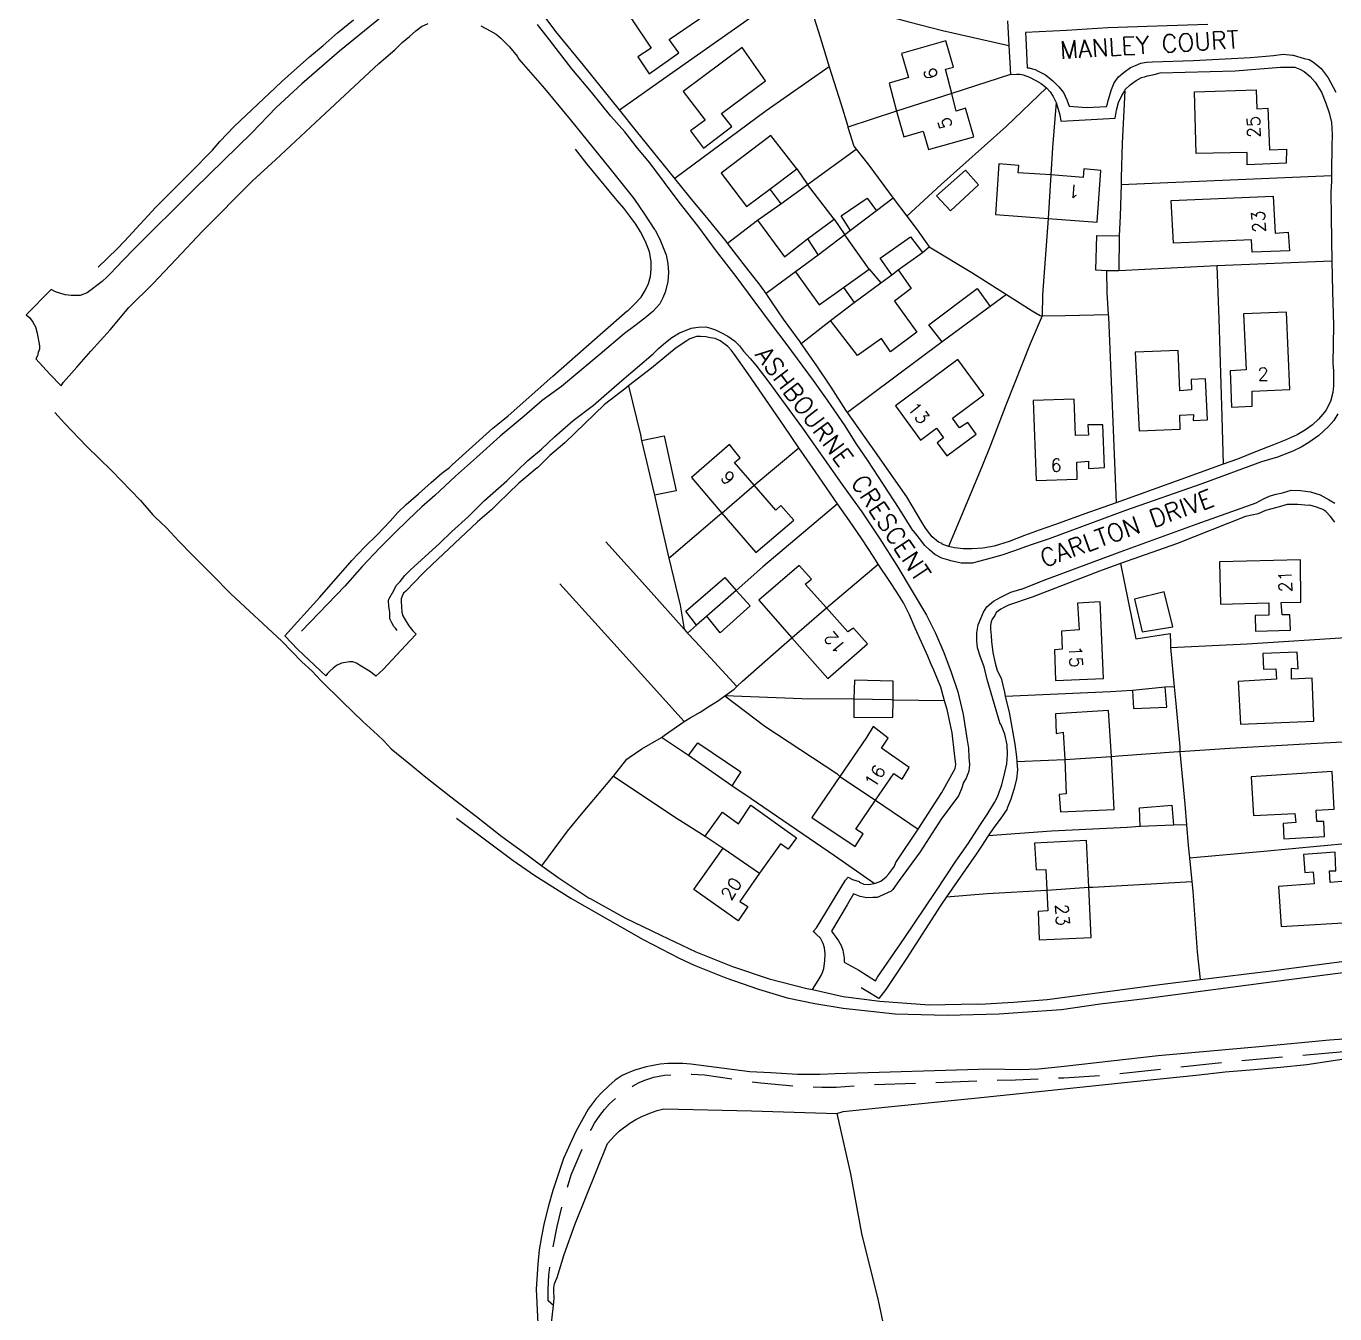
# Model space of a CAD drawing. Extents: x 441020 to 630336, y 432046 to 448236.
# Drawn here: x 628502.2 to 628705.2, y 447451.7 to 447651.5 of the extents above; entities that cross this region are included whole.
import ezdxf
from ezdxf.enums import TextEntityAlignment as Align

# ---------------------------------------------------------------- set-up
doc = ezdxf.new("R2010")
doc.units = 0
doc.linetypes.add('HIDDEN', pattern=[9.525, 6.35, -3.175])
for name, color, linetype in [('BUILDOUT', 8, 'CONTINUOUS'), ('BUILDTXT', 8, 'CONTINUOUS'), ('GENLINE', 8, 'CONTINUOUS'), ('GENPECK', 8, 'HIDDEN'), ('ROAD', 7, 'CONTINUOUS'), ('ROADTXT', 7, 'CONTINUOUS')]:
    doc.layers.add(name, color=color, linetype=linetype)
doc.styles.get("Standard").update_dxf_attribs({"font": 'simplex'})

msp = doc.modelspace()

# ---------------------------------------------------------------- linework, layer by layer
at = {"layer": 'BUILDOUT', "flags": 128}
for points in [[(628596.11, 447652.66), (628599.15, 447648.12), (628597.06, 447646.74), (628598.84, 447644.11), (628603.45, 447647.36), (628601.96, 447649.44), (628608.75, 447654.09), (628605.11, 447659.14), (628596.11, 447652.66)], [(628637.99, 447647.3), (628639.06, 447643.53), (628636.06, 447642.69), (628637.24, 447638.33), (628638.35, 447634.37), (628641.35, 447635.2), (628642.16, 447632.4), (628649.22, 447634.37), (628647.93, 447638.81), (628646.48, 447638.35), (628645.8, 447641.07), (628644.82, 447644.86), (628646.08, 447645.18), (628644.86, 447649.23), (628637.99, 447647.3)], [(628604.1, 447641.39), (628607.53, 447636.92), (628605.28, 447635.3), (628607.28, 447632.61), (628611.67, 447635.93), (628610.09, 447637.98), (628616.91, 447643.05), (628613.25, 447648.19), (628604.1, 447641.39)], [(628683.71, 447631.75), (628683.43, 447641.35), (628693.03, 447641.63), (628693.14, 447638.71), (628694.85, 447638.81), (628695.08, 447632.35), (628697.71, 447632.41), (628697.68, 447630.27), (628691.64, 447630.01), (628691.6, 447631.93), (628683.71, 447631.75)], [(628610, 447628.72), (628613.97, 447623.54), (628617.56, 447626.21), (628621.77, 447629.39), (628617.7, 447634.56), (628610, 447628.72)], [(628660.73, 447621.68), (628668.33, 447621.1), (628668.94, 447629.13), (628666.26, 447629.37), (628666.19, 447628.03), (628661.14, 447628.46), (628656.1, 447628.78), (628656.21, 447629.92), (628653.11, 447630.18), (628652.59, 447622.27), (628660.73, 447621.68)], [(628615.67, 447621.4), (628619.28, 447623.97), (628623.42, 447626.94)], [(628615.67, 447621.4), (628619.82, 447615.74), (628623.4, 447618.51), (628627.52, 447621.58), (628623.42, 447626.94)], [(628679.82, 447624.46), (628695.65, 447625.14), (628695.96, 447619.4), (628697.96, 447619.56), (628698.17, 447616.65), (628692.42, 447616.44), (628692.29, 447618.35), (628680.19, 447617.82), (628679.82, 447624.46)], [(628629.18, 447619.13), (628625.07, 447615.96), (628621.56, 447613.41)], [(628621.56, 447613.41), (628625.21, 447608.27), (628629, 447610.97), (628632.97, 447613.81), (628629.18, 447619.13)], [(628636.9, 447608.82), (628640.38, 447604.05), (628636.26, 447600.99), (628634.87, 447603.07), (628631.18, 447600.39), (628626.97, 447605.84), (628630.64, 447608.62), (628634.76, 447611.69), (628636.48, 447612.91), (628637.45, 447613.69), (628639.49, 447610.8), (628636.9, 447608.82)], [(628691.07, 447606.86), (628691.49, 447598.2), (628688.98, 447598.06), (628689.17, 447592.4), (628692.39, 447592.57), (628692.38, 447594.9), (628698.23, 447595.13), (628697.73, 447607.12), (628691.07, 447606.86)], [(628637.04, 447592.59), (628640.92, 447587.29), (628643.43, 447589.16), (628644.52, 447587.62), (628643.54, 447586.84), (628645.01, 447584.87), (628649.59, 447588.22), (628648.26, 447590.01), (628646.99, 447589.18), (628645.9, 447590.71), (628650.75, 447594.31), (628646.73, 447599.8), (628637.04, 447592.59)], [(628674.25, 447600.93), (628674.89, 447588.75), (628681.25, 447588.96), (628681.16, 447591.18), (628683.28, 447591.25), (628683.24, 447590.33), (628685.46, 447590.42), (628685.15, 447596.77), (628682.93, 447596.68), (628683.01, 447595.07), (628681.2, 447594.95), (628680.91, 447601.19), (628674.25, 447600.93)], [(628658.42, 447593.44), (628658.89, 447581.03), (628665.25, 447581.25), (628665.19, 447583.88), (628667, 447584), (628666.99, 447582.88), (628669.51, 447583.02), (628669.24, 447589.68), (628666.91, 447589.67), (628666.99, 447588.06), (628664.97, 447588), (628664.78, 447593.66), (628658.42, 447593.44)], [(628605.39, 447581.49), (628610.13, 447575.93), (628615.38, 447569.86), (628621.29, 447574.87), (628619.26, 447577.15), (628618.48, 447576.4), (628615.15, 447580.28), (628612.09, 447583.8), (628612.97, 447584.56), (628611.29, 447586.6), (628605.39, 447581.49)], [(628615.88, 447562.43), (628620.97, 447556.63), (628626.57, 447550.31), (628632.72, 447555.67), (628630.56, 447558.13), (628629.65, 447557.56), (628626.35, 447561.24), (628623.06, 447564.92), (628624.04, 447565.71), (628622.14, 447567.81), (628615.88, 447562.43)], [(628687.34, 447568.41), (628687.49, 447561.84), (628694.97, 447562.05), (628695, 447560.12), (628692.88, 447560.05), (628692.91, 447557.62), (628698.37, 447557.78), (628698.24, 447560.19), (628697.03, 447560.18), (628696.89, 447562.08), (628699.93, 447562.12), (628699.88, 447568.71), (628687.34, 447568.41)], [(628674.15, 447562.62), (628675.35, 447557.55), (628680.09, 447558.29), (628678.72, 447563.73), (628674.15, 447562.62)], [(628669.33, 447550.29), (628668.84, 447562.18), (628665.32, 447561.97), (628665.55, 447557.84), (628662.84, 447557.66), (628662.93, 447554.84), (628661.73, 447554.73), (628661.87, 447549.98), (628669.33, 447550.29)], [(628694.03, 447554.16), (628694.15, 447551.75), (628696.08, 447551.78), (628696.16, 447550.17), (628690.23, 447549.83), (628690.59, 447543.19), (628701.98, 447543.69), (628701.72, 447550.35), (628698.5, 447550.18), (628698.49, 447551.91), (628699.53, 447551.79), (628699.37, 447554.4), (628694.03, 447554.16)], [(628661.87, 447544.8), (628662, 447541.77), (628663.09, 447541.97), (628663.33, 447537.74), (628663.56, 447532.4), (628662.46, 447532.31), (628662.64, 447529.6), (628671.01, 447529.97), (628670.56, 447538.21), (628670.1, 447545.34), (628661.87, 447544.8)], [(628624.1, 447528.75), (628630.79, 447524.25), (628632.06, 447526.2), (628630.92, 447526.91), (628633.98, 447531.42), (628636.8, 447535.57), (628638.07, 447534.68), (628639.17, 447536.5), (628634.88, 447539.5), (628635.94, 447541.01), (628633.58, 447542.82), (628632.56, 447541.12), (628628.45, 447535.11), (628624.1, 447528.75)], [(628692.24, 447535.06), (628692.6, 447529.03), (628699.04, 447529.36), (628699.19, 447527.96), (628697.19, 447527.81), (628697.31, 447525.39), (628703.63, 447525.8), (628703.53, 447528.12), (628702.41, 447528.13), (628702.31, 447529.84), (628705.12, 447530.03), (628704.79, 447535.86), (628692.24, 447535.06)], [(628607.55, 447525.81), (628610.24, 447529.54), (628612.7, 447527.74), (628614.62, 447530.62), (628621.71, 447525.58), (628620.4, 447523.83), (628619.24, 447524.64), (628615.98, 447520.1), (628612.91, 447515.69), (628614.16, 447514.9), (628612.63, 447512.7), (628605.77, 447517.57), (628610.32, 447523.97)], [(628607.55, 447525.81), (628610.32, 447523.97), (628615.98, 447520.1)], [(628658.63, 447524.72), (628658.86, 447520.6), (628660.37, 447520.66), (628660.53, 447517.44), (628660.7, 447514.22), (628659.19, 447514.16), (628659.37, 447509.72), (628667.42, 447510.13), (628667.06, 447517.89), (628666.68, 447525.14), (628658.63, 447524.72)], [(628700.38, 447522.99), (628700.57, 447520.18), (628701.87, 447520.31), (628702, 447518.41), (628696.48, 447518.04), (628696.88, 447511.81), (628709.13, 447512.56), (628708.7, 447518.99), (628704.5, 447518.65), (628704.38, 447520.45), (628705.4, 447520.43), (628705.29, 447523.36), (628700.38, 447522.99)]]:
    msp.add_lwpolyline(points, dxfattribs=at)
at = {"layer": 'GENLINE', "flags": 128}
for points in [[(628594.25, 447638.52), (628601.1, 447643.39), (628613.47, 447652.09), (628622.48, 447658.56), (628622.66, 447658.7), (628626.32, 447660.97), (628628.8, 447662.43), (628636.91, 447667.12), (628637.64, 447667.55), (628644.44, 447671.6), (628645.35, 447672.17)], [(628623.43, 447656.09), (628625.35, 447649.83), (628626.78, 447645.21), (628628.64, 447639.34), (628629.61, 447636.16), (628629.66, 447635.87), (628630.59, 447632.89), (628630.98, 447632.45), (628632.94, 447629.95), (628636.7, 447624.83), (628638.81, 447622.06), (628640.41, 447619.9), (628642.3, 447617.29), (628648.9, 447613.28), (628654.28, 447609.87), (628658.29, 447607.33), (628659.53, 447606.64), (628659.84, 447606.59), (628663.39, 447606.61), (628670.06, 447606.78)], [(628623.43, 447656.09), (628630.75, 447654.34), (628633.71, 447653.65), (628639.15, 447652.18), (628644.36, 447650.87), (628654.63, 447648.53)], [(628513.37, 447614.11), (628516.32, 447616.97), (628517.42, 447618.18), (628522.28, 447623.41), (628525.13, 447626.25), (628527.72, 447628.84), (628531.07, 447632.28), (628532.25, 447633.61), (628534.48, 447635.93), (628538.13, 447639.42), (628540.83, 447641.94), (628541.87, 447642.93), (628546.17, 447646.74), (628548.29, 447648.54), (628550.49, 447650.46), (628552.97, 447652.52)], [(628594.25, 447638.52), (628588.65, 447645.45), (628584.37, 447650.68), (628582.24, 447653.55)], [(628654.46, 447652.36), (628654.63, 447648.53), (628654.92, 447644.01), (628655.83, 447644.07), (628656.34, 447644.06), (628656.86, 447643.95), (628657.84, 447643.61), (628658.73, 447643.16), (628659.64, 447642.61), (628660.47, 447641.95), (628661.08, 447641.35), (628661.52, 447640.61), (628661.99, 447639.68), (628662.54, 447637.74), (628662.71, 447636.76), (628663.71, 447636.84), (628671.16, 447637.24), (628671.34, 447638.49), (628671.64, 447639.67), (628672.16, 447640.77), (628672.64, 447641.47), (628672.7, 447641.68), (628673.49, 447642.43), (628674.38, 447643.1), (628675.22, 447643.55), (628675.71, 447643.64), (628676.18, 447643.82), (628677.17, 447644), (628678.14, 447644.27), (628689.76, 447644.61), (628696.77, 447645.14), (628697.89, 447645.14), (628698.5, 447645.14), (628699.01, 447645.13), (628699.77, 447644.86), (628700.44, 447644.47), (628701.39, 447643.73), (628702.15, 447642.85), (628703.14, 447641.3), (628703.85, 447639.59), (628704.33, 447638.05), (628704.69, 447636.59), (628704.82, 447634.69), (628704.74, 447632.85), (628704.7, 447629.08), (628704.72, 447628.37), (628704.68, 447627.45), (628704.59, 447625.71), (628704.64, 447621.96), (628704.68, 447618.31), (628704.75, 447615.07), (628704.86, 447610.42), (628705, 447605.06), (628704.93, 447599.16), (628705.03, 447598.06), (628705.04, 447596.84), (628705.04, 447595.73), (628704.91, 447594.69), (628704.55, 447593.3), (628703.87, 447591.97), (628703.63, 447591.62), (628702.71, 447590.54), (628701.75, 447589.66), (628700.67, 447588.86), (628699.38, 447588.12), (628697.5, 447587.28), (628695.69, 447586.55), (628692.94, 447585.45), (628690.1, 447584.34), (628687.9, 447583.54), (628680.74, 447580.95), (628671.29, 447577.55), (628667.18, 447576.11), (628661.74, 447574.13), (628659.35, 447573.3), (628657.06, 447572.48), (628654.69, 447571.55), (628652.37, 447570.84), (628650.6, 447570.52), (628648.89, 447570.42), (628647.58, 447570.39), (628646.23, 447570.56), (628645.27, 447570.8), (628644.3, 447571.13), (628644.28, 447571.23), (628643.74, 447571.44), (628642.77, 447572.28), (628642.39, 447572.72), (628641.72, 447573.62), (628641.16, 447574.53), (628638.83, 447578.49), (628633.25, 447586.44), (628629.6, 447591.58), (628629.33, 447591.94), (628627.08, 447595.5), (628624.74, 447598.94), (628622.42, 447602.29), (628622.27, 447602.56), (628619.71, 447606.07), (628617.81, 447608.78), (628616.97, 447610.05), (628616.04, 447611.31), (628613.41, 447614.7), (628611.02, 447617.83), (628610.76, 447618.19), (628608.02, 447621.57), (628605.19, 447624.92), (628602.85, 447627.86), (628596.87, 447635.23), (628594.25, 447638.52)], [(628626.78, 447645.21), (628617.02, 447638.4), (628602.85, 447627.86)], [(628654.92, 447644.01), (628645.8, 447641.07), (628637.24, 447638.33), (628629.66, 447635.87)], [(628660.47, 447641.95), (628654.22, 447635.96), (628644.14, 447626.96), (628638.81, 447622.06)], [(628672.64, 447641.47), (628672.25, 447633.37), (628672.09, 447627.96), (628672.07, 447626.94), (628671.93, 447622.04), (628671.75, 447618.97), (628671.7, 447613.57)], [(628661.99, 447639.68), (628661.41, 447632.67), (628661.14, 447628.46), (628660.73, 447621.68), (628659.87, 447609.85), (628659.84, 447606.59)], [(628624.16, 447502.05), (628625.04, 447503.42), (628625.51, 447504.22), (628625.73, 447504.66), (628625.92, 447505.31), (628626.12, 447506.46), (628626.13, 447507.58), (628626.07, 447508.48), (628625.85, 447509.15), (628625.4, 447509.99), (628624.78, 447510.59), (628624.53, 447510.85), (628624.3, 447511.01), (628624.8, 447511.61), (628629.28, 447519), (628629.7, 447519.48), (628630.38, 447519.1), (628631.45, 447518.78), (628631.47, 447518.68), (628632.13, 447518.39), (628632.85, 447518.32), (628633.74, 447518.47), (628633.94, 447518.51), (628634.79, 447518.86), (628635.59, 447519.51), (628636.01, 447520), (628636.51, 447520.59), (628636.92, 447521.17), (628637.13, 447521.72), (628640.57, 447526.9), (628644.23, 447532.63), (628646.31, 447536.35), (628646.4, 447536.97), (628646.2, 447538.66), (628645.84, 447541.85), (628645.1, 447545.48), (628644.65, 447546.82), (628644.07, 447548.95), (628642.99, 447551.6), (628642.49, 447552.73), (628642.1, 447553.78), (628640.11, 447558.1), (628639.24, 447560.18), (628638.3, 447562.04), (628637.29, 447563.69), (628636.19, 447565.32), (628634.38, 447568.05), (628633.68, 447569.14), (628631.86, 447571.97), (628629.94, 447574.78), (628628.06, 447577.39), (628624.63, 447582.37), (628622.04, 447586.07), (628619.69, 447589.61), (628614.21, 447597.58), (628612.06, 447600.55), (628611.64, 447601.19), (628611.03, 447601.79), (628610.43, 447602.29), (628609.85, 447602.7), (628609.07, 447603.07), (628608.35, 447603.14), (628607.61, 447603.31), (628606.79, 447603.37), (628606.18, 447603.36), (628605.6, 447603.16), (628605.13, 447602.98), (628604.67, 447602.69), (628603.04, 447601.59), (628599.23, 447598.47), (628595.65, 447595.71), (628595.21, 447595.32), (628591.9, 447592.81), (628585.75, 447586.84), (628583.45, 447584.91), (628581.55, 447583.05), (628581.19, 447582.78), (628579.87, 447581.63), (628578.63, 447580.6), (628575.43, 447577.49), (628574.39, 447576.49), (628572.19, 447574.58), (628565.14, 447567.95), (628564.1, 447566.95), (628562.03, 447564.85), (628561.61, 447564.37), (628561.09, 447563.87), (628560.74, 447563.51), (628560.52, 447563.06), (628560.39, 447562.63), (628560.36, 447562.22), (628560.45, 447560.61), (628560.65, 447560.04), (628560.97, 447559.39), (628561.54, 447558.47), (628562.19, 447557.67), (628562.69, 447557.15), (628561.74, 447556.17), (628557.57, 447551.67), (628556.42, 447550.66), (628555.6, 447551.32), (628553.89, 447552.34), (628553.43, 447552.66), (628552.88, 447552.87), (628552.37, 447552.88), (628551.09, 447552.66), (628550.34, 447552.32), (628549.8, 447551.92), (628549.28, 447551.42), (628548.94, 447551.05), (628548.7, 447550.71), (628544.31, 447554.8), (628542.32, 447556.89), (628547.75, 447562.93), (628552.39, 447568.22), (628552.73, 447568.59), (628554.7, 447570.66), (628556.69, 447572.64), (628558.65, 447574.72), (628559.84, 447576.04), (628561.14, 447577.29), (628563.08, 447578.96), (628565, 447580.72), (628566.68, 447582.13), (628567.84, 447583.05), (628568.28, 447583.43), (628574.58, 447589.12), (628575.38, 447589.77), (628576.98, 447591.07), (628583.91, 447597.19), (628591.64, 447604.03), (628595.42, 447607.34), (628595.52, 447607.36), (628596.56, 447608.36), (628597.58, 447609.46), (628598.21, 447610.48), (628598.73, 447611.59), (628599.04, 447612.66), (628599.15, 447613.8), (628599.13, 447615.01), (628598.87, 447616.49), (628598.28, 447618.11), (628597.51, 447619.6), (628596.79, 447620.79), (628594.92, 447623.3), (628593.9, 447624.44), (628593.64, 447624.8), (628589.24, 447630.12), (628587.41, 447632.43)], [(628623.42, 447626.94), (628630.98, 447632.45)], [(628645.58, 447622.85), (628649.94, 447626.88), (628647.91, 447629.16), (628643.43, 447625.21), (628645.58, 447622.85)], [(628672.07, 447626.94), (628704.72, 447628.37)], [(628630.07, 447619.79), (628628.65, 447622.08), (628632.64, 447624.82), (628634.1, 447622.85)], [(628636.7, 447624.83), (628634.1, 447622.85), (628630.07, 447619.79), (628629.18, 447619.13)], [(628611.02, 447617.83), (628615.67, 447621.4)], [(628636.48, 447612.91), (628634.69, 447615.54), (628639.39, 447618.81), (628641.24, 447616.39)], [(628671.7, 447613.57), (628669.78, 447613.54), (628668.13, 447613.65), (628668.29, 447619.06), (628671.75, 447618.97)], [(628637.45, 447613.69), (628641.24, 447616.39), (628642.3, 447617.29)], [(628704.75, 447615.07), (628686.9, 447614.34), (628671.7, 447613.57)], [(628686.9, 447614.34), (628687.25, 447606.08), (628687.71, 447590.92), (628687.9, 447583.54)], [(628621.56, 447613.41), (628616.97, 447610.05)], [(628669.78, 447613.54), (628669.86, 447610.2), (628670.06, 447606.78), (628670.13, 447606.39), (628671.29, 447577.55)], [(628654.28, 447609.87), (628651.77, 447608), (628644.31, 447602.52), (628629.6, 447591.58)], [(628644.31, 447602.52), (628642.21, 447605.19), (628649.75, 447610.79), (628651.77, 447608)], [(628622.42, 447602.29), (628626.97, 447605.84)], [(628659.84, 447606.59), (628657.98, 447602.2), (628654.18, 447592.69), (628651.75, 447586.37), (628650.55, 447583.41), (628648.62, 447578.81), (628645.27, 447570.8)], [(628595.65, 447595.71), (628597.51, 447588.11), (628597.67, 447587.23), (628599.68, 447578.75), (628600.66, 447574.35), (628601.92, 447568.99), (628603.63, 447561.68), (628604.29, 447557.93)], [(628506.61, 447591.58), (628508.12, 447589.92), (628511.61, 447586.27), (628515.41, 447582.58), (628519.9, 447577.89), (628521.82, 447575.69), (628522.18, 447575.35), (628523.89, 447573.73), (628525.9, 447571.54), (628527.88, 447569.56), (628530.97, 447566.45), (628533.95, 447563.42), (628541.85, 447556.09), (628544.96, 447552.89), (628546.54, 447551.44), (628547.92, 447549.96), (628551.24, 447546.69), (628554.43, 447543.6), (628556.72, 447541.57), (628557.7, 447540.62), (628558.83, 447539.4), (628561.57, 447537.15), (628564.19, 447534.97), (628568.08, 447531.91), (628572.08, 447528.86), (628575.97, 447525.79), (628579.93, 447522.94), (628582.17, 447521.2), (628584.72, 447519.42), (628589.55, 447516.22), (628589.67, 447516.14), (628595.08, 447513.14), (628600.63, 447510.46), (628606.07, 447507.87), (628611.75, 447505.63), (628617.47, 447503.7), (628623.32, 447502.2), (628624.16, 447502.05), (628628.93, 447500.96), (628634.64, 447500.25), (628642.26, 447499.67), (628649.75, 447499.79), (628650.16, 447499.76), (628655.39, 447500.08), (628660.6, 447500.49), (628678.46, 447502.85), (628684.32, 447503.59), (628695.36, 447504.94), (628708.65, 447506.69)], [(628597.67, 447587.23), (628601.19, 447587.96), (628603.01, 447579.44), (628599.68, 447578.75)], [(628601.92, 447568.99), (628609.77, 447575.67), (628610.13, 447575.93), (628615.15, 447580.28), (628622.04, 447586.07)], [(628628.06, 447577.39), (628616.49, 447567.62), (628612.36, 447563.94), (628607.79, 447559.98), (628606.21, 447558.58), (628604.81, 447557.32)], [(628705.24, 447574.54), (628704.57, 447575.43), (628703.83, 447576.21), (628703.36, 447576.54), (628702.39, 447576.87), (628701.32, 447577.19), (628701.12, 447577.16), (628699.48, 447577.27), (628697.85, 447577.29), (628696.78, 447576.99), (628694.45, 447576.38), (628693.32, 447575.87), (628691.37, 447575.43), (628680.65, 447571.19), (628671.95, 447568.12), (628668.71, 447566.93), (628658.24, 447562.94), (628654.61, 447561.69), (628653.95, 447561.37), (628653.4, 447561.07), (628652.68, 447560.53), (628652.45, 447560.09), (628652.05, 447559.51), (628651.92, 447559.08), (628651.81, 447558.55), (628651.82, 447557.94), (628651.9, 447556.94), (628651.96, 447556.04), (628652.15, 447554.35), (628652.55, 447552.69), (628652.86, 447551.53), (628653.48, 447550.32), (628653.96, 447548.17), (628654.08, 447547.48), (628654.72, 447545.05), (628655.59, 447540.13), (628655.84, 447538.14), (628655.87, 447537.43), (628656, 447536.14), (628655.85, 447534.69), (628655.42, 447533.09), (628654.97, 447531.59), (628654.41, 447530.17), (628654.35, 447529.95), (628653.3, 447528.45), (628652.31, 447527.15), (628651.42, 447525.88), (628650.38, 447524.27), (628649.59, 447523.02), (628644.97, 447516.41), (628644.08, 447515.13), (628638.75, 447506.87), (628635.54, 447502.04), (628634.47, 447500.63), (628632.77, 447501.65), (628631.74, 447502.28)], [(628592.13, 447571.52), (628598.72, 447564.16), (628604.29, 447557.93), (628604.81, 447557.32), (628606.05, 447556.01), (628612.47, 447549.03)], [(628582.17, 447521.2), (628586.19, 447526.59), (628588.61, 447529.56), (628593.3, 447535.16), (628595.38, 447537.77), (628595.74, 447538.03), (628597.73, 447539.4), (628600.77, 447541.16), (628601.4, 447541.58), (628604.29, 447543.61), (628605.21, 447544.18), (628606.78, 447545.07), (628608.23, 447546.04), (628609.42, 447546.76), (628610.6, 447547.58), (628612.03, 447548.65), (628612.47, 447549.03), (628613.33, 447549.89), (628619.39, 447555.23), (628620.97, 447556.63), (628626.35, 447561.24), (628634.38, 447568.05)], [(628671.95, 447568.12), (628674.33, 447556.45), (628679.66, 447557.3), (628679.74, 447555.69), (628679.75, 447555.08), (628680.32, 447548.99), (628680.58, 447546.39), (628681.16, 447539.69), (628681.2, 447538.89), (628681.93, 447530.79), (628682.19, 447527.58), (628682.46, 447524.38), (628682.69, 447522.49), (628683.04, 447518.8), (628683.21, 447517.3), (628683.86, 447507.87), (628684.32, 447503.59)], [(628606.21, 447558.58), (628604.51, 447560.72), (628610.58, 447565.96), (628612.36, 447563.94), (628614.51, 447561.58), (628609.87, 447557.4), (628607.79, 447559.98)], [(628584.96, 447564.96), (628592.91, 447556.22), (628604.29, 447543.61)], [(628679.75, 447555.08), (628691.63, 447555.67), (628707.7, 447556.69)], [(628630.59, 447544.22), (628636.67, 447544.29), (628636.71, 447546.93), (628636.7, 447549.88), (628630.68, 447550.03), (628630.59, 447547.07), (628630.59, 447544.22)], [(628680.32, 447548.99), (628678.91, 447548.94), (628673.82, 447548.44), (628670.4, 447548.24), (628654.08, 447547.48)], [(628673.82, 447548.44), (628674.01, 447545.63), (628679.16, 447545.83), (628678.91, 447548.94)], [(628644.65, 447546.82), (628636.71, 447546.93), (628636.4, 447546.98), (628630.59, 447547.07), (628622.55, 447547.16), (628610.6, 447547.58)], [(628610.6, 447547.58), (628616.81, 447542.89), (628627.97, 447535.53), (628628.45, 447535.11), (628633.98, 447531.42), (628640.57, 447526.9)], [(628633.74, 447518.47), (628627.6, 447522.77), (628614.65, 447531.64), (628611.65, 447533.65), (628604.92, 447538.34), (628600.77, 447541.16)], [(628604.92, 447538.34), (628606.4, 447540.33), (628613.09, 447535.83), (628611.65, 447533.65)], [(628655.87, 447537.43), (628660.81, 447537.6), (628663.33, 447537.74), (628670.56, 447538.21), (628671.66, 447538.31), (628680.99, 447538.95)], [(628710.45, 447540.62), (628701.49, 447540.15), (628688.92, 447539.44), (628681.2, 447538.89), (628680.99, 447538.95)], [(628593.3, 447535.16), (628603.2, 447528.59), (628607.55, 447525.81)], [(628675.03, 447527.33), (628674.92, 447530.25), (628679.93, 447530.63), (628680.17, 447527.53)], [(628682.19, 447527.58), (628680.17, 447527.53), (628675.03, 447527.33), (628673.02, 447527.18), (628661.24, 447526.61), (628651.42, 447525.88)], [(628682.69, 447522.49), (628694.19, 447523.52), (628707.38, 447524.74), (628715.56, 447525.59)], [(628644.97, 447516.41), (628651.28, 447516.92), (628660.53, 447517.44), (628667.06, 447517.89), (628667.66, 447517.9), (628683.04, 447518.8)], [(628627.98, 447482.82), (628628.95, 447483.09), (628635.93, 447483.82), (628649.3, 447485.18), (628660.27, 447486.32), (628672.54, 447487.58), (628683.7, 447488.75), (628688.19, 447489.24), (628692.69, 447489.63), (628696.8, 447489.96), (628700.88, 447490.38), (628706.02, 447491.19), (628711.26, 447492.02), (628716.61, 447492.76), (628721.94, 447493.61), (628726.47, 447494.41), (628731.08, 447495.33), (628733.63, 447495.89), (628736.13, 447496.64), (628746.73, 447498.72), (628763.74, 447502.45)], [(628583.52, 447448.93), (628584.02, 447452.98), (628584.13, 447454.11), (628584.03, 447455.21), (628584.04, 447455.72), (628584.14, 447456.35), (628584.34, 447456.89), (628584.57, 447457.34), (628585.67, 447460.89), (628587.36, 447465.65), (628592.36, 447478.12), (628593.46, 447479.33), (628594.24, 447480.08), (628595.86, 447481.28), (628596.77, 447481.85), (628597.71, 447482.32), (628598.93, 447482.84), (628600.08, 447483.25), (628601.14, 447483.54), (628614.71, 447483.21), (628627.98, 447482.82), (628630.06, 447473.44), (628631.8, 447464.2), (628634.36, 447453.79), (628637.51, 447438.91)]]:
    msp.add_lwpolyline(points, dxfattribs=at)
at = {"layer": 'GENPECK', "flags": 128}
for points in [[(628621.77, 447629.39), (628623.42, 447626.94)], [(628617.56, 447626.21), (628619.28, 447623.97)], [(628627.52, 447621.58), (628629.18, 447619.13)], [(628623.4, 447618.51), (628625.07, 447615.96)], [(628632.97, 447613.81), (628634.76, 447611.69)], [(628629, 447610.97), (628630.64, 447608.62)], [(628584.02, 447452.98), (628583.18, 447453.74), (628583.17, 447455.47), (628583.28, 447457.72), (628583.82, 447461.57), (628584.58, 447465.26), (628585.51, 447469.19), (628586.72, 447473.26), (628588.89, 447478.22), (628589.42, 447479.22), (628589.83, 447480.31), (628590.37, 447481.32), (628591.18, 447482.48), (628591.92, 447483.43), (628592.69, 447484.27), (628593.65, 447485.15), (628594.45, 447485.8), (628595.34, 447486.47), (628596.54, 447487.19), (628597.37, 447487.64), (628598.32, 447488.01), (628599.56, 447488.44), (628601.24, 447488.74), (628603.75, 447488.88), (628605.48, 447488.88), (628607.42, 447488.82), (628616.18, 447487.53), (628621.54, 447487.06), (628625.64, 447486.87), (628627.88, 447486.86), (628632.38, 447487.26), (628655.7, 447488.04), (628663.16, 447488.35), (628670.39, 447488.82), (628688.42, 447490.81), (628706.81, 447492.45), (628716.22, 447493.81), (628715.74, 447495.35)]]:
    msp.add_lwpolyline(points, dxfattribs=at)
at = {"layer": 'ROAD', "flags": 128}
for points in [[(628558.51, 447653.91), (628554.7, 447650.8), (628550.78, 447647.66), (628544.98, 447642.57), (628540.96, 447638.91), (628537.19, 447634.99), (628528.37, 447626.32), (628518.79, 447616.8), (628516.04, 447613.97), (628515.35, 447613.24), (628514.75, 447612.63), (628513.97, 447611.88), (628511.64, 447610.14), (628510.59, 447609.75), (628509.37, 447609.74), (628509.18, 447609.71), (628508.24, 447609.84), (628506.74, 447610.29), (628506.06, 447610.68), (628502.19, 447606.74), (628502.78, 447606.24), (628503.2, 447605.6), (628503.64, 447604.86), (628503.91, 447603.9), (628504.26, 447601.93), (628504.25, 447601.42), (628504.04, 447600.87), (628503.93, 447600.35), (628503.71, 447599.9), (628505.85, 447597.54), (628507.6, 447595.72), (628508, 447596.3), (628510.03, 447598.59), (628512.23, 447601.11), (628515.2, 447604.38), (628518.14, 447607.84), (628521.85, 447611.55), (628525.44, 447615.34), (628529.54, 447619.72), (628537.3, 447627.5), (628540.88, 447630.77), (628547.85, 447637.29), (628556.92, 447645.71), (628559.38, 447647.87), (628560.5, 447648.98), (628561.66, 447649.9), (628562.62, 447650.78), (628563.52, 447651.45), (628564.55, 447651.94)], [(628572.74, 447651.56), (628574.19, 447650.8), (628575.1, 447650.25), (628575.82, 447649.67), (628577.18, 447648.29), (628578.35, 447646.87), (628578.63, 447646.41), (628582.59, 447641.83), (628586.59, 447637.06), (628592.72, 447629.41), (628596.48, 447624.8), (628598.14, 447622.35), (628599.67, 447619.98), (628599.81, 447619.8), (628600.6, 447618.22), (628601.32, 447616.42), (628601.49, 447616.04), (628601.74, 447614.66), (628601.86, 447613.36), (628601.73, 447611.82), (628601.31, 447610.22), (628600.95, 447609.34), (628600.5, 447608.45), (628599.4, 447607.24), (628598.16, 447606.21), (628596.64, 447605.02), (628595.03, 447603.82), (628591.23, 447600.61), (628585.22, 447595.58), (628582.25, 447593.43), (628579.43, 447591), (628575.71, 447587.9), (628572.03, 447584.61), (628568.79, 447581.7), (628565.57, 447578.69), (628563.55, 447576.91), (628561.46, 447574.91), (628559.3, 447572.8), (628557.05, 447570.57), (628554.32, 447567.65), (628551.61, 447564.63), (628544.92, 447557.65)], [(628705.71, 447591.38), (628705.08, 447590.35), (628704.23, 447589.39), (628702.75, 447588.01), (628701.21, 447586.92), (628700.02, 447586.2), (628698.71, 447585.56), (628696.34, 447584.64), (628693.83, 447583.89), (628684.58, 447580.52), (628672.72, 447576.38), (628660.91, 447571.95), (628658.13, 447571.05), (628655.36, 447570.05), (628653.54, 447569.42), (628651.51, 447568.86), (628650.15, 447568.51), (628648.98, 447568.2), (628647.26, 447568.2), (628645.67, 447568.53), (628645.34, 447568.68), (628644.27, 447568.99), (628643.17, 447569.51), (628642.32, 447570.27), (628641.59, 447570.95), (628640.79, 447572.03), (628639.87, 447573.19), (628639.76, 447573.27), (628637.63, 447576.65), (628632.75, 447584.11), (628630.97, 447586.74), (628629.26, 447589.48), (628626.52, 447593.47), (628624.35, 447596.54), (628620.08, 447602.28), (628617.96, 447605.05), (628615.15, 447608.92), (628612.34, 447612.69), (628609.31, 447616.62), (628606.37, 447620.56), (628603.49, 447624.22), (628598.96, 447630.32), (628597.02, 447632.61), (628595.06, 447635.11), (628592.89, 447637.57), (628589.9, 447641.3), (628586.82, 447644.92), (628583.38, 447649.39), (628581.53, 447651.8)], [(628685.54, 447651.78), (628677.66, 447651.5), (628669.99, 447651.26), (628663.57, 447650.83), (628657.22, 447650.51)], [(628657.22, 447650.51), (628657.26, 447649.71), (628657.48, 447645.07), (628657.79, 447645.03), (628658.32, 447644.92), (628658.75, 447644.79), (628659.19, 447644.56), (628660.32, 447643.95), (628661.49, 447643.04), (628662.36, 447642.18), (628662.38, 447642.08), (628663.14, 447641.2), (628663.65, 447640.07), (628664.02, 447639.12), (628666.7, 447638.89), (628669.82, 447639.04), (628669.95, 447639.47), (628670.06, 447639.99), (628670.57, 447641.71), (628671, 447642.7), (628671.65, 447643.63), (628672.53, 447644.39), (628673.52, 447645.08), (628674.28, 447645.41), (628675.13, 447645.77), (628676.01, 447645.93), (628676.92, 447645.98), (628683.28, 447646.2), (628692.13, 447646.65), (628695.73, 447646.99), (628697.23, 447647.15), (628698.67, 447647), (628698.77, 447647.02), (628700.49, 447646.51), (628701.23, 447646.34), (628701.91, 447645.95), (628703.1, 447644.95), (628704.17, 447643.51), (628705.38, 447641.29)], [(628559.74, 447557.74), (628559.47, 447558.1), (628559.22, 447558.36), (628558.92, 447558.92), (628558.6, 447559.57), (628558.59, 447560.18), (628558.62, 447560.59), (628558.46, 447561.48), (628558.41, 447562.38), (628558.47, 447562.6), (628559.24, 447563.95), (628559.61, 447564.73), (628560.22, 447565.35), (628560.96, 447566.29), (628561.82, 447567.15), (628564.63, 447569.68), (628566.37, 447571.31), (628568.19, 447573.06), (628570.81, 447575.45), (628573.32, 447577.93), (628576.74, 447580.97), (628580.04, 447584.1), (628582.16, 447585.9), (628584.16, 447587.78), (628587.06, 447590.32), (628590.19, 447592.71), (628594.59, 447596.53), (628599.45, 447600.65), (628600.31, 447601.51), (628601.37, 447602.41), (628602.35, 447603.19), (628603.54, 447603.91), (628604.49, 447604.28), (628605.34, 447604.64), (628606.43, 447604.83), (628607.64, 447604.84), (628608.38, 447604.67), (628609.14, 447604.4), (628610.04, 447603.95), (628611.04, 447603.42), (628612.09, 447602.69), (628612.84, 447601.91), (628613.49, 447601.11), (628614.5, 447599.97), (628615.4, 447598.91), (628617.25, 447596.49), (628622.62, 447589.12), (628628.73, 447580.45)], [(628628.73, 447580.45), (628630.35, 447578.2), (628631.83, 447576.13), (628634.61, 447571.95), (628637.26, 447567.85), (628641.88, 447560.14), (628643.29, 447557.34), (628644.54, 447554.31), (628645.69, 447551.27), (628646.74, 447548.21), (628647.57, 447544.7), (628648.12, 447541.04), (628648.4, 447539.46), (628648.45, 447538.05), (628648.54, 447536.95), (628648.42, 447535.91), (628648.29, 447535.48), (628648, 447534.82), (628647.62, 447534.14), (628647.28, 447533.17), (628646.86, 447532.08), (628644.16, 447528.45), (628640.89, 447523.4), (628637.62, 447518.96), (628636.64, 447517.57), (628636.38, 447517.32), (628635.83, 447517.02), (628635.07, 447516.68), (628634.22, 447516.33), (628633.52, 447516.3), (628632.61, 447516.24), (628631.56, 447516.46), (628630.57, 447516.9), (628629.55, 447515.19), (628627.13, 447511.11), (628627.39, 447510.75), (628627.68, 447510.29), (628628.21, 447509.57), (628628.65, 447508.84), (628628.87, 447508.16), (628629.09, 447506.88), (628629.1, 447506.28), (628631.35, 447505.05), (628633.98, 447503.38), (628634.29, 447503.95), (628638.4, 447509.96), (628643.31, 447517.23), (628646.43, 447521.95), (628648.37, 447524.73), (628650.12, 447527.48), (628651.41, 447529.33), (628652.43, 447531.04), (628652.88, 447531.93), (628653.57, 447533.78), (628654.04, 447535.69), (628654.31, 447537.06), (628654.46, 447538.5), (628654.39, 447540.02), (628654, 447541.67), (628653.42, 447543.2), (628653.31, 447543.28), (628651.28, 447550.13), (628650.83, 447552.08), (628650.25, 447553.6), (628649.8, 447555.04), (628649.7, 447556.14), (628649.69, 447557.36), (628649.87, 447558.61), (628650.74, 447560.59), (628651.21, 447561.39), (628652.27, 447562.29), (628653.38, 447562.89), (628654.97, 447563.68), (628656.51, 447564.16), (628656.6, 447564.17), (628660.4, 447565.66), (628671.93, 447569.94), (628683.86, 447574.29), (628693.03, 447577.55), (628694.14, 447578.15), (628695.17, 447578.64), (628696.14, 447578.91), (628697.12, 447579.09), (628698.47, 447579.53), (628699.9, 447579.48), (628701.46, 447579.25), (628702.96, 447578.8), (628704.32, 447578.03), (628705.23, 447577.48)], [(628568.97, 447528.61), (628577.75, 447522.04), (628581.12, 447519.7), (628586.71, 447516.22), (628592.37, 447512.96), (628597.91, 447509.78), (628603.5, 447506.91), (628605.83, 447505.8), (628610.75, 447503.83), (628615.83, 447502.09), (628620.23, 447500.74), (628624.55, 447499.88), (628628.95, 447499.14), (628637.03, 447498.24), (628645.09, 447498.04), (628653.17, 447498.26), (628656.79, 447498.5), (628662.8, 447498.95), (628668.84, 447499.82), (628675.8, 447500.65), (628695.36, 447503.21), (628708.06, 447504.86)], [(628709.59, 447494.56), (628704.38, 447494.15), (628693.49, 447493.13), (628677.79, 447491.76), (628663.25, 447490.1), (628661.76, 447489.93)], [(628661.76, 447489.93), (628659.26, 447489.69), (628656.34, 447489.58), (628651.65, 447489.66), (628627.71, 447488.97), (628625.39, 447488.86), (628621.84, 447488.84), (628617.72, 447489.12), (628614.45, 447489.25), (628605.3, 447490.47), (628604.06, 447490.56), (628601.73, 447490.55), (628600.53, 447490.44), (628598.36, 447490.05), (628596.63, 447489.54), (628595.68, 447489.17), (628594.65, 447488.68), (628593.55, 447487.98), (628592.59, 447487.1), (628591.47, 447485.99), (628590.61, 447485.12), (628589.37, 447483.48), (628587.45, 447479.99), (628586.57, 447478.11), (628585.56, 447475.8), (628583.9, 447470.83), (628583.2, 447468.47), (628582.56, 447465.82), (628582.12, 447463.71), (628581.78, 447461.62), (628581.55, 447459.44), (628581.33, 447455.55), (628581.57, 447450.21)]]:
    msp.add_lwpolyline(points, dxfattribs=at)

# ---------------------------------------------------------------- texts
at = {"layer": 'BUILDTXT'}
for s, rotation, p in [('6', 106.3664, (628643.48, 447644.42)), ('5', 107.6664, (628645.65, 447636.78)), ('25', 93.2664, (628693.63, 447635.95)), ('1', 175.7664, (628664.87, 447626.89)), ('23', 94.1664, (628694.41, 447621.26)), ('2', 1.3664, (628694.13, 447596.53)), ('13', 309.4664, (628639.88, 447590.86)), ('6', 1.1664, (628662, 447582.4)), ('6', 133.2664, (628611.78, 447582.12)), ('21', 92.2664, (628698.53, 447565.42)), ('12', 131.1664, (628628.41, 447556.53)), ('15', 272.8664, (628664.06, 447553.62)), ('16', 57.7664, (628634.74, 447534.6)), ('20', 57.2664, (628612.45, 447517.13)), ('23', 274.2664, (628661.94, 447513.53))]:
    msp.add_text(s, height=2, rotation=rotation, dxfattribs=at).set_placement(p, align=Align.CENTER)
at = {"layer": 'ROADTXT'}
for s, rotation, p in [('MANLEY COURT', 3.4664, (628662.58, 447647.81)), ('CRESCENT', 303.3664, (628631.18, 447581.5)), ('CARLTON DRIVE', 19.9664, (628659.65, 447568.78))]:
    msp.add_text(s, height=2.75, rotation=rotation, dxfattribs=at).set_placement(p, align=Align.MIDDLE_LEFT)
msp.add_text('ASHBOURNE', height=2.75, rotation=307.0664, dxfattribs=at).set_placement((628629.57, 447583.75), align=Align.MIDDLE_RIGHT)

doc.saveas('drawing.dxf')
